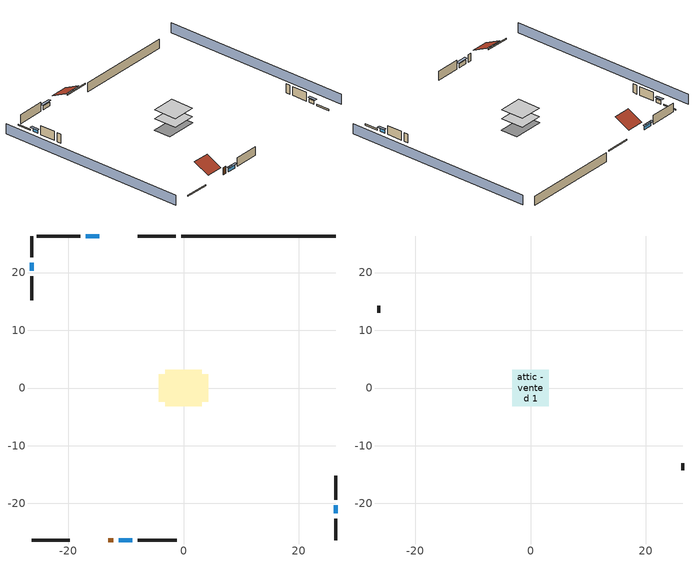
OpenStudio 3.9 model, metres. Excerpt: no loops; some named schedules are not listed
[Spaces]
conditioned space 1
 floor foundation (Slab1 construction): -4.29,-2.38 -4.29,2.38 4.29,2.38 4.29,-2.38 z-2.13
 floor adiabatic (AdiabaticFloorConstruction): -3.2,-3.2 -3.2,3.2 3.2,3.2 3.2,-3.2 z0.3
 wall outside (Wall1 construction): -17.84,26.32 -25.4,26.32 z0.3:2.74
 wall outside (Wall2 construction): 26.32,-19.35 26.32,-15.15 z0.3:2.74
 wall outside (Wall3 construction): -7.95,-26.32 -1.15,-26.32 z0.3:2.74
 wall outside (Wall4 construction): -26.32,19.35 -26.32,15.15 z0.3:2.74
 wall outside (RimJoist1 construction): -1.31,26.32 -7.92,26.32 z0.3:0.61
 wall outside (RimJoist2 construction): 26.32,-26.32 26.32,-22.64 z0.3:0.61
 wall outside (RimJoist3 construction): -26.32,-26.32 -19.71,-26.32 z0.3:0.61
 wall outside (RimJoist4 construction): -26.32,26.32 -26.32,22.64 z0.3:0.61
 wall outside (AdiabaticWallConstruction): -14.56,26.32 -16.91,26.32 / -11.23,-26.32 -8.87,-26.32 z0.3:1.37; 26.32,-21.71 26.32,-20.28 / -26.32,21.71 -26.32,20.28 z0.3:1.28
 wall outside (AdiabaticWallConstruction 1): -13.07,-26.32 -12.15,-26.32 z0.3:2.34
 wall foundation (FoundationWall1 construction): 26.32,26.32 -0.38,26.32 z-2.13:0.3
 window (WindowConstruction): -14.56,26.32 -16.91,26.32 z0.3:1.37
 window (WindowConstruction 1): 26.32,-21.71 26.32,-20.28 z0.3:1.28
 window (WindowConstruction 2): -11.23,-26.32 -8.88,-26.32 z0.3:1.37
 window (WindowConstruction 3): -26.32,21.71 -26.32,20.28 z0.3:1.28
 door (Door): -13.07,-26.32 -12.16,-26.32 z0.3:2.34
 ceiling adiabatic (AdiabaticFloorConstruction): 3.2,-3.2 3.2,3.2 -3.2,3.2 -3.2,-3.2 z0.3
attic - vented 1
 floor to conditioned space 1 (Floor1 construction Reversed): -3.2,-3.2 -3.2,3.2 3.2,3.2 3.2,-3.2 z2.74
 wall outside (Wall5 construction): 26.32,-14.23 26.32,-13.06 z0.3:2.74
 wall outside (Wall6 construction): -26.32,14.23 -26.32,13.06 z0.3:2.74
 roof outside (Roof1 construction): -13.63,26.32,2.74 -13.63,22.05,4.88 -8.85,22.05,4.88 -8.85,26.32,2.74
 roof outside (Roof2 construction): -14,-26.32,2.74 -14,-22.05,4.88 -18.78,-22.05,4.88 -18.78,-26.32,2.74
shading: -30.9,26.32 -30.9,-26.32 / 30.9,-26.32 30.9,26.32 z0:2.74; -17.22,26.32 -14.26,26.32 -14.26,26.93 -17.22,26.93 z1.68; 26.32,-19.97 26.32,-22.01 26.93,-22.01 26.93,-19.97 z1.58; -8.57,-26.32 -11.53,-26.32 -11.53,-26.93 -8.57,-26.93 z1.68; -26.32,19.97 -26.32,22.01 -26.93,22.01 -26.93,19.97 z1.58
[Site]
Portland Intl Arpt_OR: Latitude {deg}=45.59; Longitude {deg}=-122.6; Time Zone {hr}=-8; Elevation {m}=33; Terrain=Suburbs; Keep Site Location Information=Yes
[Site:GroundTemperature:Shallow]
10.2558, 8.96328, 8.85977, 9.47314, 11.9355, 14.3863, 16.5111, 17.8571, 17.9714, 16.8767, 14.8061, 12.4304
[Site:WaterMainsTemperature]
Calculation Method=Schedule; Temperature Schedule=mains temperature schedule
[Building]
Building 1
[Material] Roughness=Rough
Name | Thickness {m} | Conductivity {W/m-K} | Density {kg/m3} | Specific Heat {J/kg-K} | Thermal Absorptance | Solar Absorptance | Visible Absorptance
asphalt or fiberglass shingles | 0.00635 | 0.162714 | 1121.4 | 1465.45 | 0.9 | 0.85 | 0.85
roof rigid ins | 0.00281632 | 0.029427 | 32.04 | 1214.23 | 0.9 | 0.7 | 0.7
osb sheathing 0.5 in. | 0.0127 | 0.115458 | 512.64 | 1214.23 | 0.9 | 0.6 | 0.6
wood siding | 0.0254 | 0.102417 | 544.68 | 1172.36 | 0.9 | 0.85 | 0.85
osb sheathing 0.5 in. 1 | 0.0127 | 0.115458 | 512.64 | 1214.23 | 0.9 | 0.7 | 0.7
wall stud and cavity | 0.1397 | 0.550994 | 139.0536 | 1170.24 | 0.9 | 0.7 | 0.7
gypsum board | 0.0127 | 0.160291 | 801 | 837.4 | 0.9 | 0.6 | 0.6
wall stud and cavity 1 | 0.1397 | 0.727959 | 139.0536 | 1170.24 | 0.9 | 0.6 | 0.6
rim joist stud and cavity | 0.0508 | 0.178688 | 50.32683 | 1063.81 | 0.9 | 0.6 | 0.6
ceiling stud and cavity | 0.1397 | 0.118061 | 65.682 | 1177.47 | 0.9 | 0.7 | 0.7
concrete 8.0 in. | 0.2032 | 1.803125 | 2242.8 | 837.4 | 0.9 | 0.7 | 0.7
gypsum board 1 | 0.0127 | 0.160291 | 801 | 837.4 | 0.9 | 0.7 | 0.7
concrete 4.0 in. | 0.1016 | 1.803125 | 2242.8 | 837.4 | 0.9 | 0.7 | 0.7
floor covering | 0.0127 | 0.0450781 | 54.468 | 1339.84 | 0.9 | 0.9 | 0.9
wood siding 1; wood siding 2 | 0.0254 | 0.102417 | 544.68 | 1172.36
wall rigid ins; floor rigid ins | 0.512978 | 0.029427 | 32.04 | 1214.23 | 0.9 | 0.7 | 0.7
wall stud and cavity 2 | 0.0889 | 0.380278 | 52.3479 | 1209.89 | 0.9 | 0.7 | 0.7
door material | 0.04445 | 0.0612267 | 512.64 | 1214.23 | 0.9 | 0.7 | 0.7
floor stud and cavity | 0.1397 | 1.75129 | 37.0049 | 1207.88 | 0.9 | 0.7 | 0.7
osb sheathing 0.75 in. | 0.01905 | 0.115458 | 512.64 | 1214.23 | 0.9 | 0.7 | 0.7
floor covering 1 | 0.0127 | 0.0433444 | 54.468 | 1339.84 | 0.9 | 0.6 | 0.6
wall stud and cavity 3 | 0.0889 | 0.391764 | 83.0341 | 1211.67 | 0.9 | 0.7 | 0.7
furniture material conditioned space 1 | 0.1524 | 0.115458 | 640.8 | 1214.23 | 0.9 | 0.6 | 0.6
[Construction]
Roof1 construction; Roof2 construction: asphalt or fiberglass shingles, roof rigid ins, osb sheathing 0.5 in.
Wall1 construction; Wall2 construction; Wall3 construction; Wall4 construction: wood siding, osb sheathing 0.5 in. 1, wall stud and cavity, gypsum board
Wall5 construction; Wall6 construction: wood siding, osb sheathing 0.5 in. 1, wall stud and cavity 1
RimJoist1 construction; RimJoist2 construction; RimJoist3 construction; RimJoist4 construction: wood siding, rim joist stud and cavity
Floor1 construction Reversed: gypsum board, ceiling stud and cavity
FoundationWall1 construction: concrete 8.0 in., gypsum board 1
Slab1 construction: concrete 4.0 in., floor covering
WindowConstruction; WindowConstruction 1; WindowConstruction 2; WindowConstruction 3: WindowMaterial
AdiabaticWallConstruction: wood siding 1, wall rigid ins, wall stud and cavity 2, gypsum board
Door: door material
AdiabaticWallConstruction 1: wood siding 2, wall rigid ins, wall stud and cavity 2, gypsum board
AdiabaticFloorConstruction: floor stud and cavity, floor rigid ins, osb sheathing 0.75 in., floor covering 1
PartitionWallConstruction: gypsum board, wall stud and cavity 3, gypsum board
furniture construction conditioned space 1: furniture material conditioned space 1
[WindowMaterial:SimpleGlazingSystem]
WindowMaterial: U-Factor {W/m2-K}=2.15764; Solar Heat Gain Coefficient=0.44
[ThermalZone] Multiplier=1; Use Ideal Air Loads=No
Name | Volume {m3} | Thermostat
conditioned space | 199.577 | conditioned space temperature setpoint
attic - vented | 19.5132
[Sizing:Zone]
attic - vented: Zone Cooling Design Supply Air Temperature Input Method=SupplyAirTemperature; Zone Cooling Design Supply Air Temperature {C}=14; Zone Cooling Design Supply Air Temperature Difference {deltaC}=11.11; Zone Heating Design Supply Air Temperature Input Method=SupplyAirTemperature; Zone Heating Design Supply Air Temperature {C}=40; Zone Heating Design Supply Air Temperature Difference {deltaC}=11.11; Zone Cooling Design Supply Air Humidity Ratio {kg-H2O/kg-air}=0.0085; Zone Heating Design Supply Air Humidity Ratio {kg-H2O/kg-air}=0.008; Cooling Design Air Flow Method=DesignDay; Heating Design Air Flow Method=DesignDay; Account for Dedicated Outdoor Air System=No; Dedicated Outdoor Air System Control Strategy=NeutralSupplyAir; Dedicated Outdoor Air Low Setpoint Temperature for Design {C}=autosize; Dedicated Outdoor Air High Setpoint Temperature for Design {C}=autosize; Zone Load Sizing Method=Sensible Load Only No Latent Load; Zone Latent Cooling Design Supply Air Humidity Ratio Input Method=HumidityRatioDifference; Zone Cooling Design Supply Air Humidity Ratio Difference {kgWater/kgDryAir}=0.005; Zone Latent Heating Design Supply Air Humidity Ratio Input Method=HumidityRatioDifference; Zone Humidification Design Supply Air Humidity Ratio Difference {kgWater/kgDryAir}=0.005; Sizing Option=Coincident
[Space]
Name | Thermal Zone | Volume {m3}
conditioned space 1 | conditioned space | 199.577
attic - vented 1 | attic - vented | 19.5132
[ThermostatSetpoint:DualSetpoint]
conditioned space temperature setpoint: Heating Setpoint Temperature Schedule=heating setpoint; Cooling Setpoint Temperature Schedule=cooling setpoint; Temperature Difference Between Cutout And Setpoint {deltaC}=0
[Foundation:Kiva]
Foundation Kiva 1: Initial Indoor Air Temperature {C}=22.2222; Wall Height Above Grade {m}=0.3048; Wall Depth Below Slab {m}=0.2032
[Foundation:Kiva:Settings]
Soil Conductivity {W/m-K}=1.3848; Soil Density {kg/m3}=1842.3; Soil Specific Heat {J/kg-K}=418.7; Ground Solar Absorptivity=0.9; Ground Thermal Absorptivity=0.9; Ground Surface Roughness {m}=0.03; Far-Field Width {m}=40; Deep-Ground Boundary Condition=ZeroFlux; Deep-Ground Depth {m}=40; Minimum Cell Dimension {m}=0.2; Maximum Cell Growth Coefficient=3; Simulation Timestep=Timestep
[SurfaceProperty:ExposedFoundationPerimeter]
Slab1: Exposed Perimeter Calculation Method=TotalExposedPerimeter; Total Exposed Perimeter {m}=26.70048
[SurfaceProperty:IncidentSolarMultiplier] Incident Solar Multiplier=1; Incident Solar Multiplier Schedule=trans schedule winter=0.85 summer=0.7
Window1; Window2; Window3; Window4
[InternalMass:Definition] Design Level Calculation Method=SurfaceArea
Name | Construction | Surface Area {m2}
partition wall mass | PartitionWallConstruction | 81.84758
furniture mass conditioned space 1 | furniture construction conditioned space 1 | 32.73903
[InternalMass] Space or SpaceType=conditioned space 1; Multiplier=1
Name | Internal Mass Definition
partition wall mass | partition wall mass
furniture mass conditioned space 1 | furniture mass conditioned space 1
[Fan:SystemModel]
central ac and furnace supply fan: Availability Schedule=Always On Discrete; Design Maximum Air Flow Rate {m3/s}=0.250604; Speed Control Method=Discrete; Electric Power Minimum Flow Rate Fraction=0.2; Design Pressure Rise {Pa}=500; Motor Efficiency=1; Motor In Air Stream Fraction=1; Design Electric Power Consumption {W}=autosize; Design Power Sizing Method=PowerPerFlow; Electric Power Per Unit Flow Rate {W/(m3/s)}=794.58; Electric Power Per Unit Flow Rate Per Unit Pressure {W-s/m3-Pa}=1.66667; Fan Total Efficiency=0.7; Motor Loss Radiative Fraction=0; Speed Flow Fraction 1=0.83992; Speed Electric Power Fraction 1=0.59254; Speed Flow Fraction 2=1; Speed Electric Power Fraction 2=1
[EnergyManagementSystem:Sensor]
Name | Output Variable or Output Meter Index Key | Output Variable or Output Meter
central_ac_and_furnace_supply_fan_s; central_ac_and_furnace_supply_fan_s_1 | central ac and furnace supply fan | Fan Electricity Energy
water_heater_T_set | water heater setpoint | Schedule Value
out_pb_s |  | Site Outdoor Air Barometric Pressure
out_wt_s |  | Site Outdoor Air Humidity Ratio
site_vw_s |  | Site Wind Speed
cool_season | cooling season schedule | Schedule Value
central_ac_and_furnace_airloop_Fan_RTF_s | central ac and furnace supply fan | Fan Runtime Fraction Speed 1
central_ac_and_furnace_airloop_Fan_RTF_s_1 | central ac and furnace supply fan | Fan Runtime Fraction Speed 2
natural_vent_s | natural vent schedule | Schedule Value
htg_sp_s | heating setpoint | Schedule Value
clg_sp_s | cooling setpoint | Schedule Value
mech_vent_range_fan_0_sch_s | mech vent range fan 0 schedule | Schedule Value
mech_vent_bath_fan_0_sch_s | mech vent bath fan 0 schedule | Schedule Value
clothes_dryer_exhaust_0_sch_s | clothes_dryer | Schedule Value
htg_load_cond |  | Heating:EnergyTransfer:Zone:CONDITIONED SPACE
clg_load_cond |  | Cooling:EnergyTransfer:Zone:CONDITIONED SPACE
s_conv | Floor1 | Surface Inside Face Convection Heat Gain Energy
s_ig | Floor1 | Surface Inside Face Internal Gains Radiation Heat Gain Energy
s_sol | Floor1 | Surface Inside Face Solar Radiation Heat Gain Energy
s_lgt | Floor1 | Surface Inside Face Lights Radiation Heat Gain Energy
s_surf | Floor1 | Surface Inside Face Net Surface Thermal Radiation Heat Gain Energy
s_conv_1 | FoundationWall1 | Surface Inside Face Convection Heat Gain Energy
s_ig_1 | FoundationWall1 | Surface Inside Face Internal Gains Radiation Heat Gain Energy
s_sol_1 | FoundationWall1 | Surface Inside Face Solar Radiation Heat Gain Energy
s_lgt_1 | FoundationWall1 | Surface Inside Face Lights Radiation Heat Gain Energy
s_surf_1 | FoundationWall1 | Surface Inside Face Net Surface Thermal Radiation Heat Gain Energy
s_conv_2 | inferred conditioned ceiling | Surface Inside Face Convection Heat Gain Energy
s_ig_2 | inferred conditioned ceiling | Surface Inside Face Internal Gains Radiation Heat Gain Energy
s_sol_2 | inferred conditioned ceiling | Surface Inside Face Solar Radiation Heat Gain Energy
s_lgt_2 | inferred conditioned ceiling | Surface Inside Face Lights Radiation Heat Gain Energy
s_surf_2 | inferred conditioned ceiling | Surface Inside Face Net Surface Thermal Radiation Heat Gain Energy
s_conv_3 | inferred conditioned floor | Surface Inside Face Convection Heat Gain Energy
s_ig_3 | inferred conditioned floor | Surface Inside Face Internal Gains Radiation Heat Gain Energy
s_sol_3 | inferred conditioned floor | Surface Inside Face Solar Radiation Heat Gain Energy
s_lgt_3 | inferred conditioned floor | Surface Inside Face Lights Radiation Heat Gain Energy
s_surf_3 | inferred conditioned floor | Surface Inside Face Net Surface Thermal Radiation Heat Gain Energy
s_conv_4 | RimJoist1 | Surface Inside Face Convection Heat Gain Energy
s_ig_4 | RimJoist1 | Surface Inside Face Internal Gains Radiation Heat Gain Energy
s_sol_4 | RimJoist1 | Surface Inside Face Solar Radiation Heat Gain Energy
s_lgt_4 | RimJoist1 | Surface Inside Face Lights Radiation Heat Gain Energy
s_surf_4 | RimJoist1 | Surface Inside Face Net Surface Thermal Radiation Heat Gain Energy
s_conv_5 | RimJoist2 | Surface Inside Face Convection Heat Gain Energy
s_ig_5 | RimJoist2 | Surface Inside Face Internal Gains Radiation Heat Gain Energy
s_sol_5 | RimJoist2 | Surface Inside Face Solar Radiation Heat Gain Energy
s_lgt_5 | RimJoist2 | Surface Inside Face Lights Radiation Heat Gain Energy
s_surf_5 | RimJoist2 | Surface Inside Face Net Surface Thermal Radiation Heat Gain Energy
s_conv_6 | RimJoist3 | Surface Inside Face Convection Heat Gain Energy
s_ig_6 | RimJoist3 | Surface Inside Face Internal Gains Radiation Heat Gain Energy
s_sol_6 | RimJoist3 | Surface Inside Face Solar Radiation Heat Gain Energy
s_lgt_6 | RimJoist3 | Surface Inside Face Lights Radiation Heat Gain Energy
s_surf_6 | RimJoist3 | Surface Inside Face Net Surface Thermal Radiation Heat Gain Energy
s_conv_7 | RimJoist4 | Surface Inside Face Convection Heat Gain Energy
s_ig_7 | RimJoist4 | Surface Inside Face Internal Gains Radiation Heat Gain Energy
s_sol_7 | RimJoist4 | Surface Inside Face Solar Radiation Heat Gain Energy
s_lgt_7 | RimJoist4 | Surface Inside Face Lights Radiation Heat Gain Energy
s_surf_7 | RimJoist4 | Surface Inside Face Net Surface Thermal Radiation Heat Gain Energy
s_conv_8 | Slab1 | Surface Inside Face Convection Heat Gain Energy
s_ig_8 | Slab1 | Surface Inside Face Internal Gains Radiation Heat Gain Energy
s_sol_8 | Slab1 | Surface Inside Face Solar Radiation Heat Gain Energy
s_lgt_8 | Slab1 | Surface Inside Face Lights Radiation Heat Gain Energy
s_surf_8 | Slab1 | Surface Inside Face Net Surface Thermal Radiation Heat Gain Energy
ss_sol | Door1 | Surface Inside Face Solar Radiation Heat Gain Energy
ss_lgt | Door1 | Surface Inside Face Lights Radiation Heat Gain Energy
ss_conv | Door1 | Surface Inside Face Convection Heat Gain Energy
ss_ig | Door1 | Surface Inside Face Internal Gains Radiation Heat Gain Energy
ss_surf | Door1 | Surface Inside Face Net Surface Thermal Radiation Heat Gain Energy
ss_conv_1 | Window1 | Surface Inside Face Convection Heat Gain Energy
ss_ig_1 | Window1 | Surface Inside Face Internal Gains Radiation Heat Gain Energy
ss_surf_1 | Window1 | Surface Inside Face Net Surface Thermal Radiation Heat Gain Energy
ss_trans_in | Window1 | Surface Window Transmitted Solar Radiation Rate
ss_back_out | Window1 | Surface Window Shortwave from Zone Back Out Window Heat Transfer Rate
ss_trans_out | Window1 | Surface Inside Face Initial Transmitted Diffuse Transmitted Out Window Solar Radiation Rate
ss_conv_2 | Window2 | Surface Inside Face Convection Heat Gain Energy
ss_ig_2 | Window2 | Surface Inside Face Internal Gains Radiation Heat Gain Energy
ss_surf_2 | Window2 | Surface Inside Face Net Surface Thermal Radiation Heat Gain Energy
ss_trans_in_1 | Window2 | Surface Window Transmitted Solar Radiation Rate
ss_back_out_1 | Window2 | Surface Window Shortwave from Zone Back Out Window Heat Transfer Rate
ss_trans_out_1 | Window2 | Surface Inside Face Initial Transmitted Diffuse Transmitted Out Window Solar Radiation Rate
ss_conv_3 | Window3 | Surface Inside Face Convection Heat Gain Energy
ss_ig_3 | Window3 | Surface Inside Face Internal Gains Radiation Heat Gain Energy
ss_surf_3 | Window3 | Surface Inside Face Net Surface Thermal Radiation Heat Gain Energy
ss_trans_in_2 | Window3 | Surface Window Transmitted Solar Radiation Rate
ss_back_out_2 | Window3 | Surface Window Shortwave from Zone Back Out Window Heat Transfer Rate
ss_trans_out_2 | Window3 | Surface Inside Face Initial Transmitted Diffuse Transmitted Out Window Solar Radiation Rate
ss_conv_4 | Window4 | Surface Inside Face Convection Heat Gain Energy
ss_ig_4 | Window4 | Surface Inside Face Internal Gains Radiation Heat Gain Energy
ss_surf_4 | Window4 | Surface Inside Face Net Surface Thermal Radiation Heat Gain Energy
ss_trans_in_3 | Window4 | Surface Window Transmitted Solar Radiation Rate
ss_back_out_3 | Window4 | Surface Window Shortwave from Zone Back Out Window Heat Transfer Rate
ss_trans_out_3 | Window4 | Surface Inside Face Initial Transmitted Diffuse Transmitted Out Window Solar Radiation Rate
s_conv_9 | Wall1 | Surface Inside Face Convection Heat Gain Energy
s_ig_9 | Wall1 | Surface Inside Face Internal Gains Radiation Heat Gain Energy
s_sol_9 | Wall1 | Surface Inside Face Solar Radiation Heat Gain Energy
s_lgt_9 | Wall1 | Surface Inside Face Lights Radiation Heat Gain Energy
s_surf_9 | Wall1 | Surface Inside Face Net Surface Thermal Radiation Heat Gain Energy
s_conv_10 | Wall2 | Surface Inside Face Convection Heat Gain Energy
s_ig_10 | Wall2 | Surface Inside Face Internal Gains Radiation Heat Gain Energy
s_sol_10 | Wall2 | Surface Inside Face Solar Radiation Heat Gain Energy
s_lgt_10 | Wall2 | Surface Inside Face Lights Radiation Heat Gain Energy
s_surf_10 | Wall2 | Surface Inside Face Net Surface Thermal Radiation Heat Gain Energy
s_conv_11 | Wall3 | Surface Inside Face Convection Heat Gain Energy
s_ig_11 | Wall3 | Surface Inside Face Internal Gains Radiation Heat Gain Energy
s_sol_11 | Wall3 | Surface Inside Face Solar Radiation Heat Gain Energy
s_lgt_11 | Wall3 | Surface Inside Face Lights Radiation Heat Gain Energy
s_surf_11 | Wall3 | Surface Inside Face Net Surface Thermal Radiation Heat Gain Energy
s_conv_12 | Wall4 | Surface Inside Face Convection Heat Gain Energy
s_ig_12 | Wall4 | Surface Inside Face Internal Gains Radiation Heat Gain Energy
s_sol_12 | Wall4 | Surface Inside Face Solar Radiation Heat Gain Energy
s_lgt_12 | Wall4 | Surface Inside Face Lights Radiation Heat Gain Energy
s_surf_12 | Wall4 | Surface Inside Face Net Surface Thermal Radiation Heat Gain Energy
im_conv | furniture mass conditioned space 1 | Surface Inside Face Convection Heat Gain Energy
im_ig | furniture mass conditioned space 1 | Surface Inside Face Internal Gains Radiation Heat Gain Energy
im_sol | furniture mass conditioned space 1 | Surface Inside Face Solar Radiation Heat Gain Energy
im_lgt | furniture mass conditioned space 1 | Surface Inside Face Lights Radiation Heat Gain Energy
im_surf | furniture mass conditioned space 1 | Surface Inside Face Net Surface Thermal Radiation Heat Gain Energy
im_conv_1 | partition wall mass | Surface Inside Face Convection Heat Gain Energy
im_ig_1 | partition wall mass | Surface Inside Face Internal Gains Radiation Heat Gain Energy
im_sol_1 | partition wall mass | Surface Inside Face Solar Radiation Heat Gain Energy
im_lgt_1 | partition wall mass | Surface Inside Face Lights Radiation Heat Gain Energy
im_surf_1 | partition wall mass | Surface Inside Face Net Surface Thermal Radiation Heat Gain Energy
airflow_gain | infil flow | Infiltration Sensible Heat Gain Energy
airflow_loss | infil flow | Infiltration Sensible Heat Loss Energy
airflow_gain_1 | natural vent flow | Infiltration Sensible Heat Gain Energy
airflow_loss_1 | natural vent flow | Infiltration Sensible Heat Loss Energy
airflow_gain_2 | whole house fan flow | Infiltration Sensible Heat Gain Energy
airflow_loss_2 | whole house fan flow | Infiltration Sensible Heat Loss Energy
mv_conv | mech vent bath fan 0 | Electric Equipment Convective Heating Energy
mv_rad | mech vent bath fan 0 | Electric Equipment Radiant Heating Energy
mv_conv_1 | mech vent house fan | Electric Equipment Convective Heating Energy
mv_rad_1 | mech vent house fan | Electric Equipment Radiant Heating Energy
mv_conv_2 | mech vent house fan cfis | Electric Equipment Convective Heating Energy
mv_rad_2 | mech vent house fan cfis | Electric Equipment Radiant Heating Energy
mv_conv_3 | mech vent range fan 0 | Electric Equipment Convective Heating Energy
mv_rad_3 | mech vent range fan 0 | Electric Equipment Radiant Heating Energy
mv_conv_4 | mech vent house fan latent load | Other Equipment Convective Heating Energy
mv_rad_4 | mech vent house fan latent load | Other Equipment Radiant Heating Energy
mv_conv_5 | mech vent house fan sensible load | Other Equipment Convective Heating Energy
mv_rad_5 | mech vent house fan sensible load | Other Equipment Radiant Heating Energy
ig_lgt_conv | interior lighting | Lights Convective Heating Energy
ig_lgt_rad | interior lighting | Lights Radiant Heating Energy
ig_lgt_vis | interior lighting | Lights Visible Radiation Heating Energy
[ElectricEquipment:Definition] Design Level Calculation Method=EquipmentLevel
Name | Design Level {W} | Fraction Latent | Fraction Radiant | Fraction Lost
ceiling fan | 18.2461 | 0 | 0.558 | 0
clothes washer | 435.132 | 0.03 | 0.162 | 0.7
clothes dryer | 3742.93 | 0.015 | 0.081 | 0.85
dishwasher | 346.89 | 0.3 | 0.18 | 0.4
fridge | 43.7215 | 0 | 0.6 | 0
fridge 2 | 100.822 | 0 | 0.6 | 0
cooking range | 1199.17 | 0.08 | 0.432 | 0.2
misc tv | 357.389 | 0 | 0.6 | 0
misc plug loads | 271.597 | 0.021 | 0.558 | 0.049
whole house fan; mech vent house fan | 0 | 0 | 0 | 1
mech vent house fan cfis | 0 | 0 | 0 | 0
mech vent range fan 0 | 30 | 0 | 0 | 1
mech vent bath fan 0 | 15 | 0 | 0 | 1
[ElectricEquipment] Space or SpaceType=conditioned space 1
Name | Electric Equipment Definition | Schedule
ceiling fan | ceiling fan | ceiling_fan
clothes washer | clothes washer | clothes_washer
clothes dryer | clothes dryer | clothes_dryer
dishwasher | dishwasher | dishwasher
fridge | fridge | fridge schedule
fridge 1 | fridge 2 | fridge schedule 1
cooking range | cooking range | cooking_range
misc tv | misc tv | plug_loads_tv
misc plug loads | misc plug loads | plug_loads_other
whole house fan | whole house fan | Always On Discrete
mech vent house fan | mech vent house fan | mech vent house fan schedule
mech vent house fan cfis | mech vent house fan cfis | mech vent house fan cfis schedule
mech vent range fan 0 | mech vent range fan 0 | mech vent range fan 0 schedule
mech vent bath fan 0 | mech vent bath fan 0 | mech vent bath fan 0 schedule
[OtherEquipment:Definition] Design Level Calculation Method=EquipmentLevel
Name | Design Level {W} | Fraction Latent | Fraction Radiant | Fraction Lost
water heater sens; mech vent house fan sensible load | 0 | 0 | 0 | 0
water heater lat; mech vent house fan latent load | 0 | 1 | 0 | 0
water heater energy adjustment1 | 0.01 | 0 | 0 | 1
clothes dryer 2 | 0 | 0.015 | 0.081 | 0.85
cooking range 2 | 0 | 0.08 | 0.432 | 0.2
general water use sensible | -43.4886 | 0 | 0.6 | 0
general water use latent | 44.1266 | 1 | 0 | 0
[OtherEquipment] Space or SpaceType=conditioned space 1
Name | Other Equipment Definition | Schedule | Fuel Type
water heater sens | water heater sens | Always On Discrete
water heater lat | water heater lat | Always On Discrete
water heater energy adjustment1 | water heater energy adjustment1 | Always On Discrete | Electricity
clothes dryer 1 | clothes dryer 2 | clothes_dryer | Electricity
cooking range 1 | cooking range 2 | cooking_range | Electricity
general water use sensible | general water use sensible | general water use schedule
general water use latent | general water use latent | general water use schedule
mech vent house fan sensible load | mech vent house fan sensible load | Always On Discrete
mech vent house fan latent load | mech vent house fan latent load | Always On Discrete
[WaterUse:Equipment:Definition]
Name | Peak Flow Rate {m3/s}
clothes washer | 9.17224e-06
dishwasher | 6.85819e-06
[Lights:Definition]
interior lighting: Design Level Calculation Method=LightingLevel; Lighting Level {W}=147.762; Fraction Radiant=0.6; Fraction Visible=0.2; Return Air Fraction=0
[Lights]
interior lighting: Lights Definition=interior lighting; Space or SpaceType=conditioned space 1; Schedule=lighting_interior; Fraction Replaceable=1
[Exterior:Lights:Definition]
exterior lighting: Design Level {W}=5.52521
[Exterior:Lights]
exterior lighting: Exterior Lights Definition=exterior lighting; Schedule=exterior lighting schedule
[People:Definition]
occupants: Number of People Calculation Method=People; Number of People {people}=2; Fraction Radiant=0.314171; Sensible Heat Fraction=0.56303; Carbon Dioxide Generation Rate {m3/s-W}=0; Enable ASHRAE 55 Comfort Warnings=No; Mean Radiant Temperature Calculation Type=EnclosureAveraged
[People]
occupants: People Definition=occupants; Space or SpaceType=conditioned space 1; Number of People Schedule=occupants; Activity Level Schedule=occupants activity schedule; Multiplier=1
[SpaceInfiltration:DesignFlowRate] Space or SpaceType=conditioned space 1; Schedule=Always On Discrete; Design Flow Rate Calculation Method=Flow/Space; Design Flow Rate {m3/s}=0
natural vent flow; whole house fan flow; infil flow
[ZoneMixing]
whole house fan mix: Zone or Space=attic - vented; Schedule=Always On Continuous; Design Flow Rate Calculation Method=Flow/Zone; Design Flow Rate {m3/s}=0; Source Zone or Space=conditioned space
[SpaceInfiltration:EffectiveLeakageArea]
infil attic - vented 1: Space or SpaceType=attic - vented 1; Schedule=Always On Discrete; Effective Air Leakage Area {cm2}=1363.99; Stack Coefficient=9.9471e-05; Wind Coefficient=3.19733e-05
